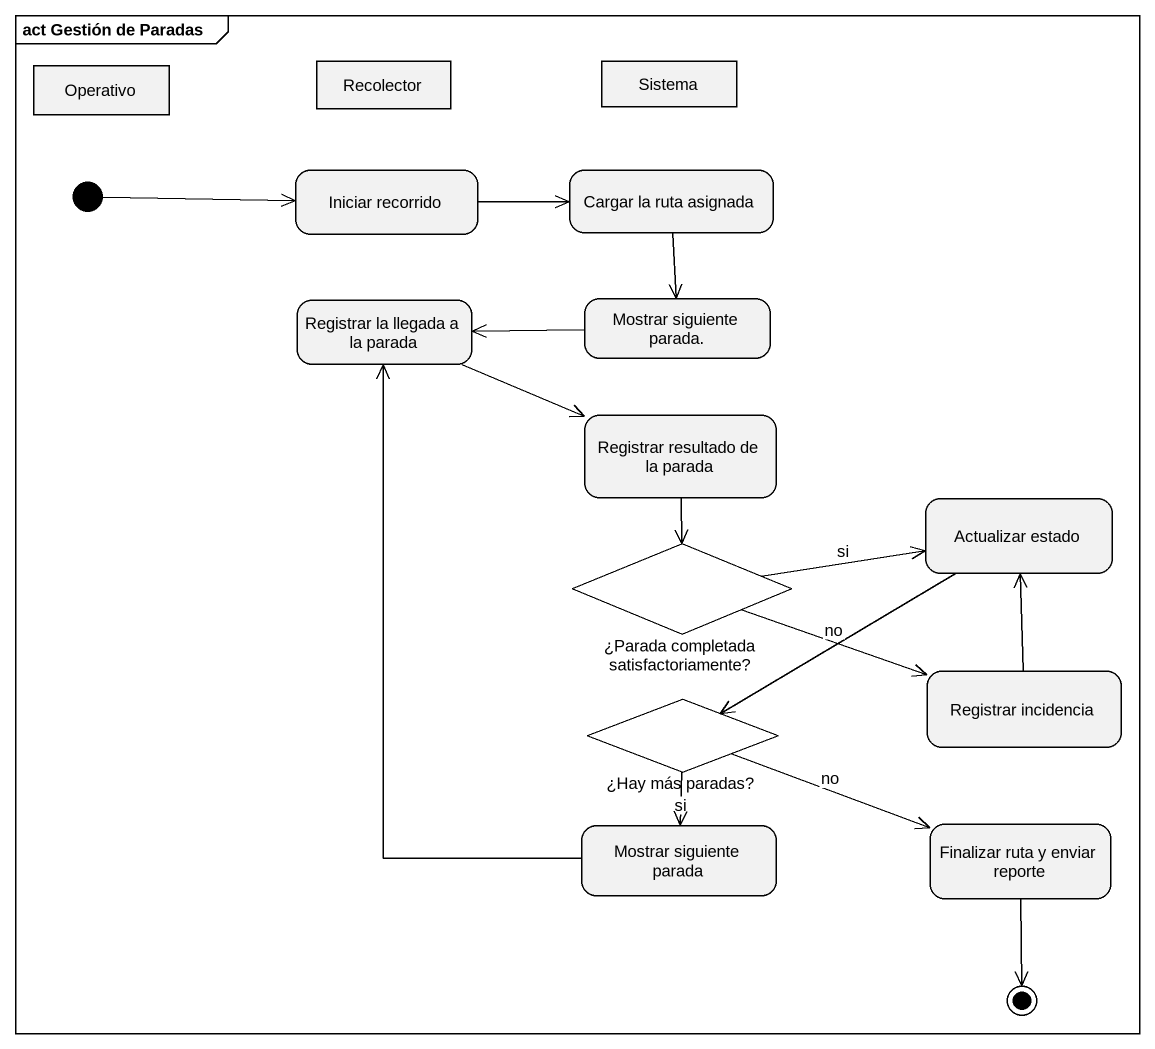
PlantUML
@startuml
mainframe act Gestión de Paradas
hide empty description
state Recolector <<object>>
state Sistema <<object>>
state Operativo <<object>>
state "Iniciar recorrido" as Iniciar_recorrido
state "Cargar la ruta asignada" as Cargar_la_ruta_asignada
state "Registrar la llegada a la parada" as Registrar_la_llegada_a_la
state "Mostrar siguiente parada." as Mostrar_siguiente_parada
state "Registrar resultado de la parada" as Registrar_resultado_de_la
state "Actualizar estado" as Actualizar_estado
state "¿Parada completada satisfactoriamente?" as Parada_completada <<choice>>
state "Registrar incidencia" as Registrar_incidencia
state "¿Hay más paradas?" as Hay_más_paradas <<choice>>
state "Mostrar siguiente parada" as Mostrar_siguiente_parada_2
state "Finalizar ruta y enviar reporte" as Finalizar_ruta_y_enviar
[*] -right-> Iniciar_recorrido
Iniciar_recorrido -right-> Cargar_la_ruta_asignada
Cargar_la_ruta_asignada --> Mostrar_siguiente_parada
Registrar_la_llegada_a_la -right-> Registrar_resultado_de_la
Mostrar_siguiente_parada -left-> Registrar_la_llegada_a_la
Registrar_resultado_de_la --> Parada_completada
Actualizar_estado -left-> Hay_más_paradas
Parada_completada -right-> Actualizar_estado : si
Parada_completada -right-> Registrar_incidencia : no
Registrar_incidencia -up-> Actualizar_estado
Hay_más_paradas --> Mostrar_siguiente_parada_2 : si
Hay_más_paradas -right-> Finalizar_ruta_y_enviar : no
Mostrar_siguiente_parada_2 -up-> Registrar_la_llegada_a_la
Finalizar_ruta_y_enviar --> [*]
@enduml
